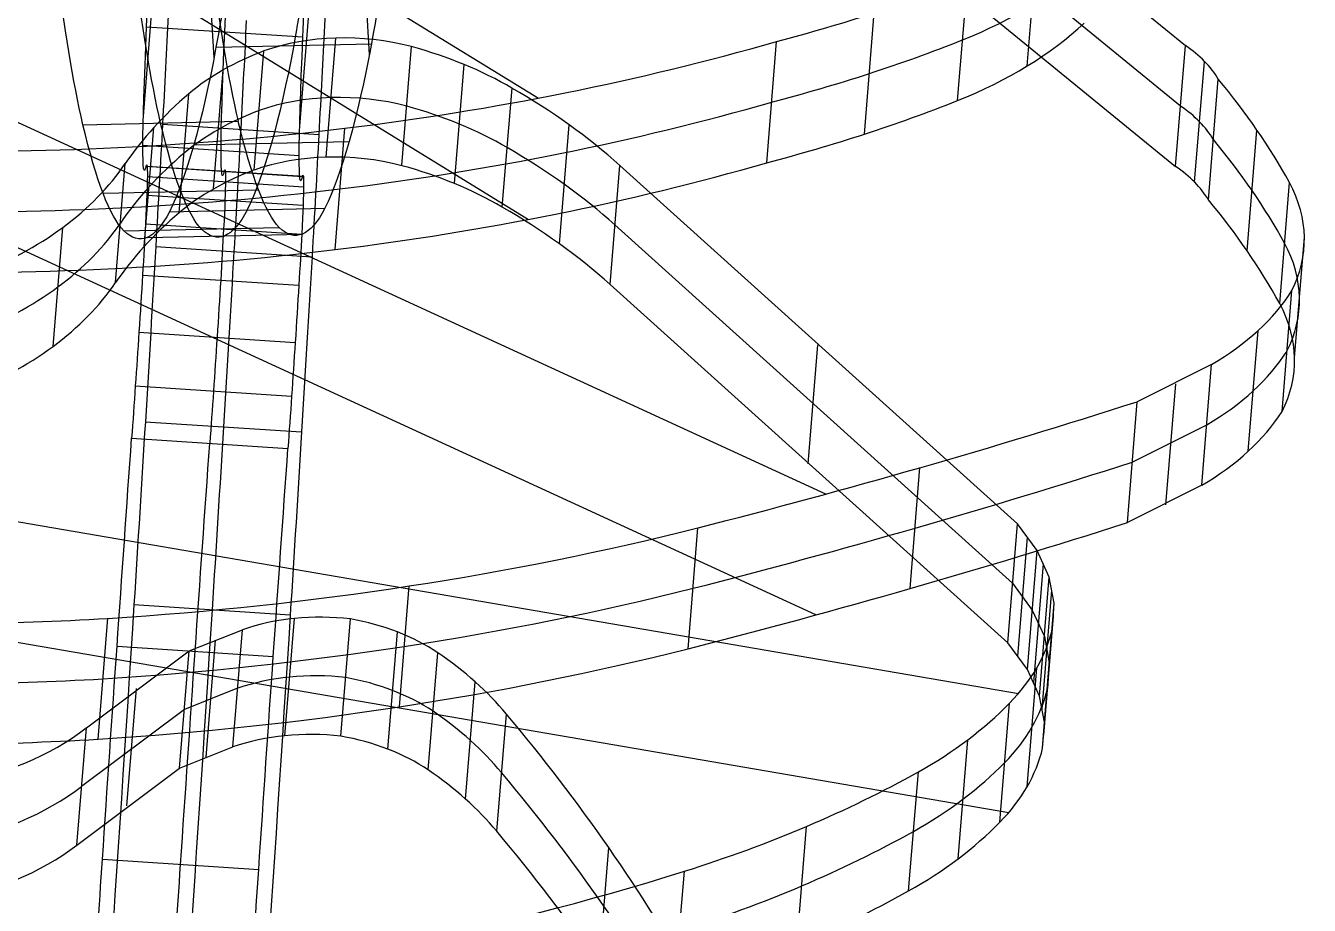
# Model space of a CAD drawing. Extents: x 14 to 133, y -39 to 144.
# Drawn here: x 71.22 to 87.61, y -1.44 to 9.8 of the extents above; entities that cross this region are included whole.
import ezdxf

# ---------------------------------------------------------------- set-up
doc = ezdxf.new("R2010")
doc.units = 0
doc.header["$MEASUREMENT"] = 0
doc.layers.add('LAYER_1', color=255, linetype='CONTINUOUS')

msp = doc.modelspace()

# ---------------------------------------------------------------- linework, layer by layer
at = {"layer": 'LAYER_1', "color": 9}
for p, q in [((73.626, 9.384, 110.568), (72.636, 26.44, 105.696)), ((75.61, 9.428, 110.32), (74.62, 26.484, 105.448)), ((72.724, 8.642, 120.984), (73.507, 18.392, 129.398)), ((74.72, 8.511, 120.95), (75.502, 18.261, 129.364)), ((79.327, 15.014, 65.677), (86.03, 9.541, 71.682)), ((79.327, 15.014, 65.677), (86.03, 9.541, 71.682)), ((68.834, 14.371, 74.725), (77.769, 8.87, 80.596)), ((85.967, 8.769, 71.049), (79.264, 14.243, 65.044)), ((79.201, 13.471, 64.411), (85.904, 7.998, 70.416)), ((79.201, 13.471, 64.411), (85.904, 7.998, 70.416)), ((68.708, 12.822, 73.465), (77.643, 7.321, 79.337)), ((84.008, 9.281, 76.291), (84.134, 10.83, 77.551)), ((75.064, 10.394, 133.926), (75.036, 9.795, 134.596)), ((75.064, 10.394, 133.926), (75.036, 9.795, 134.596)), ((83.121, 8.839, 76.924), (83.247, 10.387, 78.183)), ((83.121, 8.839, 76.924), (83.247, 10.387, 78.183)), ((81.931, 8.41, 77.57), (82.057, 9.958, 78.83)), ((72.765, 9.781, 119.002), (74.761, 9.651, 118.968)), ((72.765, 9.781, 119.002), (74.761, 9.651, 118.968)), ((81.437, 3.815, 79.114), (68.973, 9.547, 73.365)), ((73.652, 9.52, 110.797), (75.636, 9.564, 110.549)), ((73.652, 9.52, 110.797), (75.636, 9.564, 110.549)), ((75.058, 8.117, 63.733), (75.182, 9.637, 65.027)), ((76.025, 8.008, 63.768), (76.149, 9.528, 65.062)), ((76.025, 8.008, 63.768), (76.149, 9.528, 65.062)), ((80.683, 8.045, 78.143), (80.809, 9.594, 79.403)), ((80.683, 8.045, 78.143), (80.809, 9.594, 79.403)), ((85.904, 7.998, 70.416), (86.03, 9.541, 71.682)), ((85.904, 7.998, 70.416), (86.03, 9.541, 71.682)), ((74.139, 7.952, 64.015), (74.264, 9.472, 65.309)), ((74.139, 7.952, 64.015), (74.264, 9.472, 65.309)), ((73.619, 7.71, 64.35), (73.744, 9.23, 65.644)), ((76.697, 7.779, 63.973), (76.822, 9.298, 65.267)), ((86.147, 7.797, 70.637), (86.273, 9.34, 71.903)), ((86.323, 7.571, 70.894), (86.449, 9.114, 72.161)), ((86.323, 7.571, 70.894), (86.449, 9.114, 72.161)), ((73.181, 7.407, 64.748), (73.305, 8.927, 66.042)), ((73.181, 7.407, 64.748), (73.305, 8.927, 66.042)), ((77.306, 7.479, 64.266), (77.431, 8.999, 65.56)), ((77.306, 7.479, 64.266), (77.431, 8.999, 65.56)), ((71.953, 8.529, 97.054), (73.937, 8.574, 96.805)), ((71.953, 8.529, 97.054), (73.937, 8.574, 96.805)), ((72.969, 8.538, 135.79), (74.965, 8.407, 135.756)), ((78.036, 7.01, 64.748), (78.16, 8.53, 66.042)), ((72.735, 6.977, 65.296), (72.859, 8.497, 66.589)), ((75.171, 6.936, 80.057), (75.297, 8.485, 81.317)), ((86.817, 6.919, 71.639), (86.942, 8.462, 72.906)), ((72.718, 8.268, 122.083), (74.714, 8.137, 122.049)), ((73.369, 8.274, 108.318), (75.353, 8.318, 108.069)), ((72.369, 6.514, 65.875), (72.493, 8.034, 67.169)), ((72.369, 6.514, 65.875), (72.493, 8.034, 67.169)), ((81.312, 2.272, 77.848), (68.848, 8.004, 72.098)), ((72.759, 8.002, 125.505), (74.754, 7.871, 125.471)), ((72.759, 8.002, 125.505), (74.754, 7.871, 125.471)), ((72.771, 8.003, 126.228), (74.767, 7.873, 126.194)), ((72.775, 7.87, 126.939), (74.77, 7.739, 126.905)), ((72.775, 7.87, 126.939), (74.77, 7.739, 126.905)), ((78.683, 6.492, 65.294), (78.807, 8.012, 66.588)), ((78.683, 6.492, 65.294), (78.807, 8.012, 66.588)), ((83.885, 3.436, 71.475), (78.807, 8.012, 66.588)), ((83.885, 3.436, 71.475), (78.807, 8.012, 66.588)), ((87.233, 6.249, 72.415), (87.358, 7.792, 73.681)), ((87.233, 6.249, 72.415), (87.358, 7.792, 73.681)), ((72.21, 7.655, 98.951), (74.194, 7.7, 98.703)), ((72.768, 7.633, 127.443), (74.763, 7.502, 127.409)), ((73.058, 7.42, 105.68), (75.042, 7.464, 105.432)), ((73.058, 7.42, 105.68), (75.042, 7.464, 105.432)), ((71.571, 5.7, 66.907), (71.696, 7.22, 68.201)), ((72.475, 7.175, 100.983), (74.459, 7.219, 100.735)), ((72.475, 7.175, 100.983), (74.459, 7.219, 100.735)), ((72.751, 7.266, 127.861), (74.746, 7.135, 127.827)), ((72.751, 7.266, 127.861), (74.746, 7.135, 127.827)), ((78.745, 7.252, 65.941), (83.822, 2.676, 70.828)), ((72.772, 7.091, 103.342), (74.756, 7.135, 103.093)), ((87.422, 5.553, 73.245), (87.548, 7.096, 74.511)), ((72.882, 6.974, 136.699), (74.877, 6.844, 136.665)), ((72.882, 6.974, 136.699), (74.877, 6.844, 136.665)), ((72.714, 6.611, 128.198), (74.709, 6.48, 128.164)), ((83.76, 1.916, 70.181), (78.683, 6.492, 65.294)), ((83.76, 1.916, 70.181), (78.683, 6.492, 65.294)), ((87.263, 4.87, 74.092), (87.388, 6.413, 75.359)), ((87.263, 4.87, 74.092), (87.388, 6.413, 75.359)), ((86.832, 4.361, 74.755), (86.958, 5.904, 76.022)), ((72.668, 5.882, 128.304), (74.663, 5.751, 128.27)), ((72.668, 5.882, 128.304), (74.663, 5.751, 128.27)), ((81.213, 4.2, 67.742), (81.337, 5.72, 69.036)), ((86.364, 5.471, 76.608), (85.414, 4.994, 77.283)), ((86.364, 5.471, 76.608), (85.414, 4.994, 77.283)), ((86.239, 3.928, 75.342), (86.364, 5.471, 76.608)), ((86.239, 3.928, 75.342), (86.364, 5.471, 76.608)), ((72.621, 5.195, 128.238), (74.617, 5.064, 128.204)), ((85.779, 3.677, 75.693), (85.905, 5.22, 76.959)), ((85.288, 3.451, 76.016), (85.414, 4.994, 77.283)), ((85.288, 3.451, 76.016), (85.414, 4.994, 77.283)), ((72.749, 4.739, 137.518), (74.745, 4.608, 137.484)), ((85.351, 4.223, 76.65), (86.301, 4.699, 75.975)), ((72.574, 4.528, 128.057), (74.57, 4.397, 128.023)), ((72.574, 4.528, 128.057), (74.57, 4.397, 128.023)), ((82.514, 2.609, 77.318), (82.639, 4.152, 78.585)), ((68.57, 3.9, 72.402), (83.898, 1.268, 74.019)), ((86.239, 3.928, 75.342), (85.288, 3.451, 76.016)), ((86.239, 3.928, 75.342), (85.288, 3.451, 76.016)), ((79.68, 1.84, 78.535), (79.805, 3.383, 79.801)), ((79.68, 1.84, 78.535), (79.805, 3.383, 79.801)), ((83.76, 1.916, 70.181), (83.885, 3.436, 71.475)), ((83.76, 1.916, 70.181), (83.885, 3.436, 71.475)), ((84.135, 3.093, 71.854), (83.885, 3.436, 71.475)), ((84.135, 3.093, 71.854), (83.885, 3.436, 71.475)), ((84.01, 3.264, 71.664), (83.885, 1.744, 70.37)), ((84.011, 1.573, 70.56), (84.135, 3.093, 71.854)), ((84.011, 1.573, 70.56), (84.135, 3.093, 71.854)), ((84.29, 2.754, 72.237), (84.135, 3.093, 71.854)), ((84.29, 2.754, 72.237), (84.135, 3.093, 71.854)), ((84.212, 2.923, 72.045), (84.088, 1.403, 70.751)), ((75.993, 1.098, 79.805), (76.118, 2.641, 81.071)), ((83.822, 2.676, 70.828), (84.073, 2.333, 71.207)), ((84.165, 1.234, 70.943), (84.29, 2.754, 72.237)), ((84.165, 1.234, 70.943), (84.29, 2.754, 72.237)), ((84.353, 2.42, 72.623), (84.29, 2.754, 72.237)), ((84.353, 2.42, 72.623), (84.29, 2.754, 72.237)), ((84.321, 2.587, 72.43), (84.197, 1.067, 71.136)), ((68.446, 2.38, 71.108), (83.773, -0.251, 72.725)), ((72.604, 2.403, 137.976), (74.599, 2.272, 137.942)), ((72.604, 2.403, 137.976), (74.599, 2.272, 137.942)), ((84.073, 2.333, 71.207), (84.228, 1.994, 71.59)), ((84.229, 0.9, 71.329), (84.353, 2.42, 72.623)), ((84.229, 0.9, 71.329), (84.353, 2.42, 72.623)), ((84.33, 2.092, 73.011), (84.353, 2.42, 72.623)), ((84.33, 2.092, 73.011), (84.353, 2.42, 72.623)), ((72.145, 0.685, 80.69), (72.271, 2.228, 81.957)), ((72.145, 0.685, 80.69), (72.271, 2.228, 81.957)), ((74.531, 0.729, 65.623), (74.655, 2.226, 66.944)), ((75.246, 0.723, 65.564), (75.369, 2.22, 66.884)), ((75.246, 0.723, 65.564), (75.369, 2.22, 66.884)), ((84.341, 2.256, 72.817), (84.217, 0.736, 71.523)), ((73.31, 1.811, 67.54), (73.989, 2.083, 67.169)), ((73.31, 1.811, 67.54), (73.989, 2.083, 67.169)), ((73.866, 0.586, 65.848), (73.989, 2.083, 67.169)), ((73.866, 0.586, 65.848), (73.989, 2.083, 67.169)), ((75.844, 0.558, 65.695), (75.968, 2.055, 67.015)), ((84.205, 0.572, 71.717), (84.33, 2.092, 73.011)), ((84.205, 0.572, 71.717), (84.33, 2.092, 73.011)), ((84.228, 1.994, 71.59), (84.291, 1.66, 71.976)), ((71.996, 0.829, 68.776), (73.31, 1.811, 67.54)), ((71.996, 0.829, 68.776), (73.31, 1.811, 67.54)), ((72.388, 1.873, 127.315), (74.383, 1.742, 127.282)), ((73.187, 0.314, 66.219), (73.31, 1.811, 67.54)), ((73.187, 0.314, 66.219), (73.31, 1.811, 67.54)), ((73.524, 0.453, 66.031), (73.647, 1.95, 67.351)), ((84.011, 1.573, 70.56), (83.76, 1.916, 70.181)), ((84.011, 1.573, 70.56), (83.76, 1.916, 70.181)), ((76.362, 0.292, 65.948), (76.485, 1.789, 67.268)), ((76.362, 0.292, 65.948), (76.485, 1.789, 67.268)), ((84.291, 1.66, 71.976), (84.268, 1.332, 72.364)), ((84.007, 0.077, 72.317), (84.132, 1.597, 73.611)), ((84.165, 1.234, 70.943), (84.011, 1.573, 70.56)), ((84.165, 1.234, 70.943), (84.011, 1.573, 70.56)), ((72.512, -0.166, 66.827), (72.635, 1.331, 68.147)), ((73.928, 1.334, 66.508), (73.248, 1.063, 66.879)), ((76.839, -0.081, 66.326), (76.962, 1.416, 67.647)), ((84.229, 0.9, 71.329), (84.165, 1.234, 70.943)), ((84.229, 0.9, 71.329), (84.165, 1.234, 70.943)), ((73.248, 1.063, 66.879), (71.934, 0.081, 68.116)), ((77.236, -0.491, 66.754), (77.359, 1.006, 68.075)), ((77.236, -0.491, 66.754), (77.359, 1.006, 68.075)), ((83.659, -0.375, 72.881), (83.784, 1.145, 74.175)), ((83.659, -0.375, 72.881), (83.784, 1.145, 74.175)), ((71.873, -0.668, 67.455), (71.996, 0.829, 68.776)), ((71.873, -0.668, 67.455), (71.996, 0.829, 68.776)), ((84.205, 0.572, 71.717), (84.229, 0.9, 71.329)), ((84.205, 0.572, 71.717), (84.229, 0.9, 71.329)), ((83.126, -0.842, 73.481), (83.25, 0.678, 74.775)), ((73.187, 0.314, 66.219), (73.866, 0.586, 65.848)), ((73.187, 0.314, 66.219), (73.866, 0.586, 65.848)), ((71.873, -0.668, 67.455), (73.187, 0.314, 66.219)), ((71.873, -0.668, 67.455), (73.187, 0.314, 66.219)), ((82.495, -1.252, 74.024), (82.619, 0.267, 75.318)), ((82.495, -1.252, 74.024), (82.619, 0.267, 75.318)), ((81.067, -1.949, 74.979), (81.191, -0.429, 76.273)), ((78.543, -2.196, 68.565), (78.666, -0.699, 69.885)), ((72.202, -0.849, 126.876), (74.197, -0.98, 126.842)), ((72.202, -0.849, 126.876), (74.197, -0.98, 126.842)), ((79.508, -2.522, 75.803), (79.632, -1.002, 77.097)), ((79.508, -2.522, 75.803), (79.632, -1.002, 77.097))]:
    msp.add_line(p, q, dxfattribs=at)
at = {"layer": 'LAYER_1', "color": 9, "extrusion": (0.992013, 0.022083, -0.124191)}
for centre, radius, start, end in [((14.436, 109.753, 59.513), 8.751, 210.8921, 252.4734), ((14.436, 109.753, 59.513), 8.751, 210.8921, 252.4734), ((14.436, 109.752, 60.513), 8.751, 210.8913, 252.4742), ((14.436, 109.753, 61.513), 8.751, 210.8921, 252.4734), ((14.436, 109.753, 61.513), 8.751, 210.8921, 252.4734), ((28.962, 106.453, 59.513), 24.592, 136.7396, 149.0206), ((28.962, 106.453, 59.513), 24.592, 136.7396, 149.0206), ((28.962, 106.453, 60.513), 24.591, 136.7395, 149.0206), ((28.962, 106.453, 61.513), 24.592, 136.7396, 149.0206), ((28.962, 106.453, 61.513), 24.592, 136.7396, 149.0206), ((23.69, 109.714, 59.513), 18.393, 149.2782, 166.6741), ((23.69, 109.714, 59.513), 18.393, 149.2782, 166.6741), ((23.69, 109.714, 60.513), 18.393, 149.278, 166.6743), ((23.69, 109.714, 61.513), 18.393, 149.2782, 166.6741), ((23.69, 109.714, 61.513), 18.393, 149.2782, 166.6741), ((16.121, 110.647, 59.513), 10.657, 187.6991, 210.368), ((16.121, 110.647, 59.513), 10.657, 187.6991, 210.368), ((16.121, 110.647, 60.513), 10.657, 187.699, 210.3681), ((16.121, 110.647, 61.513), 10.657, 187.6991, 210.368), ((16.121, 110.647, 61.513), 10.657, 187.6991, 210.368), ((19.162, 110.924, 59.513), 13.709, 167.2346, 187.1434), ((19.162, 110.924, 59.513), 13.709, 167.2346, 187.1434), ((19.162, 110.924, 60.513), 13.709, 167.2345, 187.1435), ((19.162, 110.924, 61.513), 13.709, 167.2346, 187.1434), ((19.162, 110.924, 61.513), 13.709, 167.2346, 187.1434)]:
    msp.add_arc(centre, radius, start, end, dxfattribs=at)
at = {"layer": 'LAYER_1', "color": 9, "extrusion": (0.997711, -0.065463, -0.016968)}
for centre, radius, start, end in [((20.687, 124.899, 69.939), 7.745, 217.2894, 235.7767), ((20.687, 124.899, 69.939), 7.745, 217.2894, 235.7767), ((20.687, 124.898, 70.939), 7.745, 217.2893, 235.7769), ((20.687, 124.899, 71.939), 7.745, 217.2894, 235.7767), ((20.687, 124.899, 71.939), 7.745, 217.2894, 235.7767), ((7.171, 128.249, 69.939), 10.68, 45.2685, 64.7226), ((7.171, 128.249, 69.939), 10.68, 45.2685, 64.7226), ((7.171, 128.249, 70.939), 10.68, 45.2684, 64.7227), ((21.775, 125.681, 69.939), 9.085, 173.4957, 217.0552), ((21.775, 125.681, 69.939), 9.085, 173.4957, 217.0552), ((21.775, 125.681, 70.939), 9.085, 173.4957, 217.0552), ((7.171, 128.249, 71.939), 10.68, 45.2685, 64.7226), ((7.171, 128.249, 71.939), 10.68, 45.2685, 64.7226), ((21.775, 125.681, 71.939), 9.085, 173.4957, 217.0552), ((21.775, 125.681, 71.939), 9.085, 173.4957, 217.0552), ((8.908, 127.084, 69.939), 3.858, 354.429, 15.9464), ((8.908, 127.084, 69.939), 3.858, 354.429, 15.9464), ((10.722, 127.56, 69.939), 1.985, 17.1314, 49.3747), ((10.722, 127.56, 69.939), 1.985, 17.1314, 49.3747), ((8.908, 127.084, 70.939), 3.858, 354.4289, 15.9464), ((8.908, 127.084, 71.939), 3.858, 354.429, 15.9464), ((8.908, 127.084, 71.939), 3.858, 354.429, 15.9464), ((10.722, 127.56, 70.939), 1.984, 17.1308, 49.3753), ((10.722, 127.56, 71.939), 1.985, 17.1314, 49.3747), ((10.722, 127.56, 71.939), 1.985, 17.1314, 49.3747), ((10.672, 127.261, 69.939), 2.249, 53.3745, 91.1414), ((10.672, 127.261, 69.939), 2.249, 53.3745, 91.1414), ((10.672, 127.261, 70.939), 2.249, 53.3737, 91.1422), ((10.672, 127.261, 71.939), 2.249, 53.3745, 91.1414), ((10.672, 127.261, 71.939), 2.249, 53.3745, 91.1414), ((5.411, 124.09, 69.939), 15.193, 65.4191, 83.4236), ((5.411, 124.09, 69.939), 15.193, 65.4191, 83.4236), ((5.412, 124.09, 70.939), 15.192, 65.4189, 83.4238), ((5.411, 124.09, 71.939), 15.193, 65.4191, 83.4236), ((5.411, 124.09, 71.939), 15.193, 65.4191, 83.4236), ((10.679, 125.368, 69.939), 4.142, 90.7138, 109.8903), ((10.679, 125.368, 69.939), 4.142, 90.7138, 109.8903), ((10.679, 125.368, 70.939), 4.142, 90.7137, 109.8904), ((10.679, 125.368, 71.939), 4.142, 90.7138, 109.8903), ((10.679, 125.368, 71.939), 4.142, 90.7138, 109.8903), ((1.326, 152.614, 69.939), 24.665, 275.9426, 288.787), ((1.326, 152.614, 69.939), 24.665, 275.9426, 288.787), ((1.326, 152.613, 70.939), 24.665, 275.9425, 288.7871), ((1.326, 152.614, 71.939), 24.665, 275.9426, 288.787), ((1.326, 152.614, 71.939), 24.665, 275.9426, 288.787), ((4.975, 120.201, 69.939), 19.106, 83.4597, 113.2219), ((4.975, 120.201, 69.939), 19.106, 83.4597, 113.2219), ((4.975, 120.202, 70.939), 19.105, 83.4593, 113.2223), ((4.975, 120.201, 71.939), 19.106, 83.4597, 113.2219), ((4.975, 120.201, 71.939), 19.106, 83.4597, 113.2219), ((2.568, 142.029, 69.939), 14.009, 260.2567, 275.3733), ((2.568, 142.029, 69.939), 14.009, 260.2567, 275.3733), ((2.568, 142.029, 70.939), 14.009, 260.2566, 275.3734), ((2.568, 142.029, 71.939), 14.009, 260.2567, 275.3733), ((2.568, 142.029, 71.939), 14.009, 260.2567, 275.3733)]:
    msp.add_arc(centre, radius, start, end, dxfattribs=at)
at = {"layer": 'LAYER_1', "color": 9, "extrusion": (0.062894, 0.774274, 0.629717)}
for centre, radius, start, end in [((-78.196, 45.019, 61.512), 6.326, 128.481, 149.8197), ((-71.117, 35.937, 62.512), 17.84, 119.0031, 128.1291), ((-71.117, 35.937, 62.512), 17.84, 119.0031, 128.1291), ((-78.196, 45.019, 60.512), 6.326, 128.481, 149.8197), ((-78.196, 45.019, 60.512), 6.326, 128.481, 149.8197), ((-66.135, 28.795, 62.512), 26.518, 95.2154, 120.9371), ((-66.135, 28.795, 62.512), 26.518, 95.2154, 120.9371), ((-71.116, 35.936, 61.512), 17.842, 119.0036, 128.1287), ((-66.135, 28.796, 61.512), 26.517, 95.2151, 120.9375), ((-71.117, 35.937, 60.512), 17.84, 119.0031, 128.1291), ((-71.117, 35.937, 60.512), 17.84, 119.0031, 128.1291), ((-66.135, 28.795, 60.512), 26.518, 95.2154, 120.9371), ((-66.135, 28.795, 60.512), 26.518, 95.2154, 120.9371)]:
    msp.add_arc(centre, radius, start, end, dxfattribs=at)
at = {"layer": 'LAYER_1', "color": 9, "extrusion": (0.062189, 0.759972, 0.646973)}
for centre, radius, start, end in [((-74.527, 41.619, 54.07), 2.249, 254.7457, 304.7925), ((-74.527, 41.619, 54.07), 2.249, 254.7457, 304.7925), ((-73.941, 43.49, 54.07), 4.209, 233.6007, 253.7508), ((-73.941, 43.49, 54.07), 4.209, 233.6007, 253.7508), ((-75.434, 42.759, 54.07), 3.704, 306.2438, 326.841), ((-75.434, 42.759, 54.07), 3.704, 306.2438, 326.841), ((-78.578, 44.768, 54.07), 7.435, 327.1347, 339.8854), ((-78.578, 44.768, 54.07), 7.435, 327.1347, 339.8854), ((-74.527, 41.619, 53.07), 2.249, 254.7457, 304.7925), ((-71.418, 46.971, 54.07), 8.508, 220.4674, 233.8379), ((-71.418, 46.971, 54.07), 8.508, 220.4674, 233.8379), ((-75.434, 42.759, 53.07), 3.704, 306.2438, 326.841), ((-73.941, 43.49, 53.07), 4.209, 233.6006, 253.7509), ((-71.418, 46.971, 53.07), 8.508, 220.4673, 233.838), ((-66.553, 40.372, 54.07), 5.368, 127.0256, 159.9635), ((-66.553, 40.372, 54.07), 5.368, 127.0256, 159.9635), ((-78.578, 44.768, 53.07), 7.435, 327.1346, 339.8855), ((-74.527, 41.619, 52.07), 2.249, 254.7457, 304.7925), ((-74.527, 41.619, 52.07), 2.249, 254.7457, 304.7925), ((-75.434, 42.759, 52.07), 3.704, 306.2438, 326.841), ((-75.434, 42.759, 52.07), 3.704, 306.2438, 326.841), ((-73.941, 43.49, 52.07), 4.209, 233.6007, 253.7508), ((-73.941, 43.49, 52.07), 4.209, 233.6007, 253.7508), ((-78.578, 44.768, 52.07), 7.435, 327.1347, 339.8854), ((-78.578, 44.768, 52.07), 7.435, 327.1347, 339.8854), ((-71.418, 46.971, 52.07), 8.508, 220.4674, 233.8379), ((-71.418, 46.971, 52.07), 8.508, 220.4674, 233.8379), ((-66.553, 40.372, 53.07), 5.368, 127.025, 159.9641), ((-66.553, 40.372, 52.07), 5.368, 127.0256, 159.9635), ((-66.553, 40.372, 52.07), 5.368, 127.0256, 159.9635), ((-79.856, 49.478, 54.07), 4.042, 151.6053, 174.3915), ((-79.856, 49.478, 54.07), 4.042, 151.6053, 174.3915), ((-79.856, 49.478, 53.07), 4.042, 151.6052, 174.3916), ((-77.347, 48.138, 54.07), 6.887, 136.2584, 151.7204), ((-77.347, 48.138, 54.07), 6.887, 136.2584, 151.7204), ((-79.856, 49.478, 52.07), 4.042, 151.6053, 174.3915), ((-79.856, 49.478, 52.07), 4.042, 151.6053, 174.3915), ((-77.347, 48.138, 53.07), 6.886, 136.2582, 151.7206), ((-71.26, 42.207, 54.07), 15.385, 122.1611, 135.9763), ((-71.26, 42.207, 54.07), 15.385, 122.1611, 135.9763), ((-77.347, 48.138, 52.07), 6.887, 136.2584, 151.7204), ((-77.347, 48.138, 52.07), 6.887, 136.2584, 151.7204), ((-71.26, 42.207, 53.07), 15.385, 122.1611, 135.9764), ((-63.85, 30.413, 54.07), 29.313, 105.6076, 122.1498), ((-63.85, 30.413, 54.07), 29.313, 105.6076, 122.1498), ((-71.26, 42.207, 52.07), 15.385, 122.1611, 135.9763), ((-71.26, 42.207, 52.07), 15.385, 122.1611, 135.9763)]:
    msp.add_arc(centre, radius, start, end, dxfattribs=at)
at = {"layer": 'LAYER_1', "color": 9, "extrusion": (0.062757, 0.771476, 0.633156)}
for centre, radius, start, end in [((-83.746, 46.419, 58.145), 1.841, 204.1869, 228.2059), ((-83.746, 46.419, 58.145), 1.841, 204.1869, 228.2059), ((-73.256, 53.187, 58.145), 14.307, 202.861, 211.7232), ((-73.256, 53.187, 58.145), 14.307, 202.861, 211.7232), ((-83.746, 46.419, 57.145), 1.841, 204.1866, 228.2062), ((-73.254, 53.188, 57.145), 14.309, 202.8615, 211.7226), ((-83.746, 46.419, 56.145), 1.841, 204.1869, 228.2059), ((-83.746, 46.419, 56.145), 1.841, 204.1869, 228.2059), ((-83.232, 48.927, 58.145), 3.46, 165.4506, 202.0309), ((-83.232, 48.927, 58.145), 3.46, 165.4506, 202.0309), ((-73.256, 53.187, 56.145), 14.307, 202.861, 211.7232), ((-73.256, 53.187, 56.145), 14.307, 202.861, 211.7232), ((-83.232, 48.927, 57.145), 3.46, 165.45, 202.0315), ((-82.291, 48.371, 58.145), 4.52, 137.7337, 161.6197), ((-82.291, 48.371, 58.145), 4.52, 137.7337, 161.6197), ((-83.232, 48.927, 56.145), 3.46, 165.4506, 202.0309), ((-83.232, 48.927, 56.145), 3.46, 165.4506, 202.0309), ((-82.292, 48.371, 57.145), 4.52, 137.7334, 161.62), ((-41.687, -13.718, 58.145), 78.794, 118.48715, 123.10981), ((-41.687, -13.718, 58.145), 78.794, 118.48715, 123.10981), ((-82.291, 48.371, 56.145), 4.52, 137.7337, 161.6197), ((-82.291, 48.371, 56.145), 4.52, 137.7337, 161.6197), ((-41.626, -13.82, 57.145), 78.913, 118.49064, 123.10632), ((-41.687, -13.718, 56.145), 78.794, 118.48715, 123.10981), ((-41.687, -13.718, 56.145), 78.794, 118.48715, 123.10981), ((-65.227, 29.406, 58.145), 29.664, 102.9054, 118.2517), ((-65.227, 29.406, 58.145), 29.664, 102.9054, 118.2517), ((-65.227, 29.407, 57.145), 29.663, 102.9053, 118.2518), ((-65.738, 30.578, 58.145), 28.409, 94.6226, 102.4281), ((-65.738, 30.578, 58.145), 28.409, 94.6226, 102.4281), ((-65.227, 29.406, 56.145), 29.664, 102.9054, 118.2517), ((-65.227, 29.406, 56.145), 29.664, 102.9054, 118.2517), ((-65.737, 30.571, 57.145), 28.416, 94.6236, 102.4271), ((-65.738, 30.578, 56.145), 28.409, 94.6226, 102.4281), ((-65.738, 30.578, 56.145), 28.409, 94.6226, 102.4281)]:
    msp.add_arc(centre, radius, start, end, dxfattribs=at)
at = {"layer": 'LAYER_1', "color": 9, "extrusion": (0.061614, 0.748486, 0.660282)}
for centre, radius, start, end in [((-74.822, 46.932, 50.468), 2.247, 267.1743, 303.8783), ((-74.822, 46.932, 50.468), 2.247, 267.1743, 303.8783), ((-74.623, 46.927, 50.468), 2.26, 229.8378, 262.1118), ((-74.623, 46.927, 50.468), 2.26, 229.8378, 262.1118), ((-72.812, 48.99, 50.468), 5.005, 212.8806, 229.2358), ((-72.812, 48.99, 50.468), 5.005, 212.8806, 229.2358), ((-74.822, 46.932, 49.468), 2.247, 267.1737, 303.8788), ((-74.623, 46.927, 49.468), 2.26, 229.8371, 262.1125), ((-72.812, 48.99, 49.468), 5.005, 212.8804, 229.236), ((-48.086, 65.222, 50.468), 34.583, 203.9135, 213.224), ((-48.086, 65.222, 50.468), 34.583, 203.9135, 213.224), ((-68.533, 44.92, 50.468), 3.894, 112.2403, 144.0432), ((-68.533, 44.92, 50.468), 3.894, 112.2403, 144.0432), ((-74.822, 46.932, 48.468), 2.247, 267.1743, 303.8783), ((-74.822, 46.932, 48.468), 2.247, 267.1743, 303.8783), ((-74.623, 46.927, 48.468), 2.26, 229.8378, 262.1118), ((-74.623, 46.927, 48.468), 2.26, 229.8378, 262.1118), ((-72.812, 48.99, 48.468), 5.005, 212.8806, 229.2358), ((-72.812, 48.99, 48.468), 5.005, 212.8806, 229.2358), ((-48.083, 65.223, 49.468), 34.586, 203.9139, 213.2236), ((-68.533, 44.92, 49.468), 3.894, 112.2397, 144.0438), ((-48.086, 65.222, 48.468), 34.583, 203.9135, 213.224), ((-48.086, 65.222, 48.468), 34.583, 203.9135, 213.224), ((-68.533, 44.92, 48.468), 3.894, 112.2403, 144.0432), ((-68.533, 44.92, 48.468), 3.894, 112.2403, 144.0432)]:
    msp.add_arc(centre, radius, start, end, dxfattribs=at)

doc.saveas('drawing.dxf')
